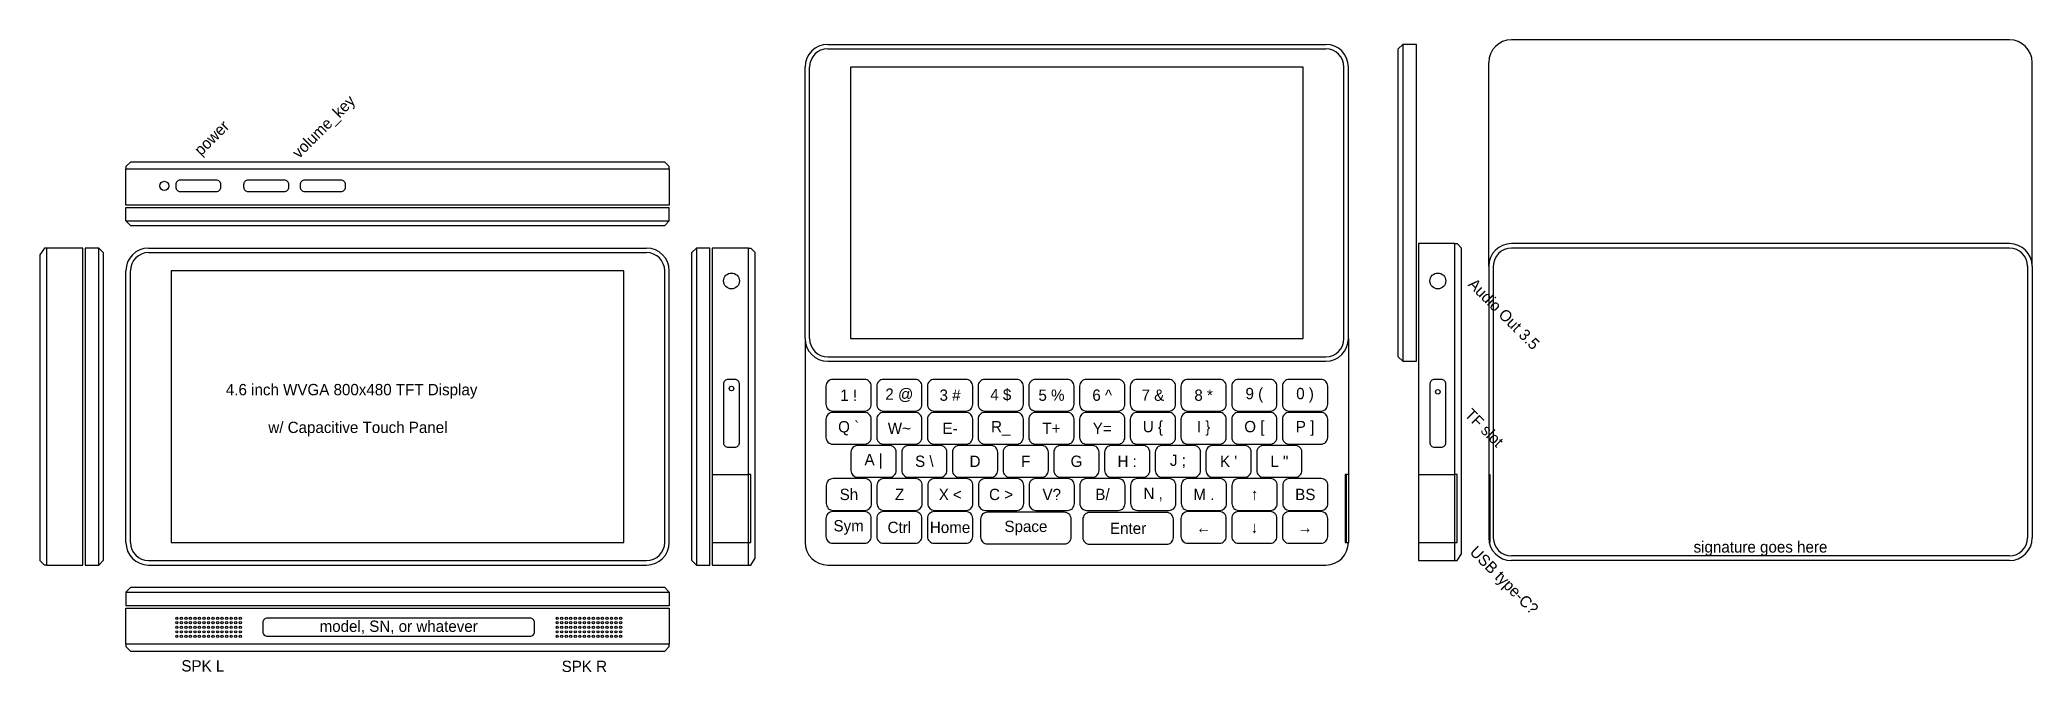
# Model space of a CAD drawing. Header units: millimetres. Extents: x 0 to 440, y -5 to 135.
import ezdxf

# ---------------------------------------------------------------- set-up
doc = ezdxf.new("R2010")
doc.units = ezdxf.units.MM

msp = doc.modelspace()

# ---------------------------------------------------------------- linework, layer by layer
for p, q in [((174, 134), (284, 134)), ((174, 133), (284, 133)), ((300, 133), (301, 134)), ((300, 65), (300, 133)), ((304, 134), (301, 134)), ((301, 134), (301, 64)), ((304, 64), (304, 134)), ((435, 135), (325, 135)), ((169, 69), (169, 129)), ((170, 69), (170, 129)), ((279, 129), (179, 129)), ((179, 129), (179, 69)), ((279, 69), (279, 129)), ((288, 69), (288, 129)), ((289, 69), (289, 129)), ((320, 85), (320, 130)), ((440, 85), (440, 130)), ((20, 108), (19, 107)), ((19, 107), (19, 106.5)), ((19, 98.5), (19, 106.5)), ((19, 106.5), (139, 106.5)), ((138, 108), (20, 108)), ((139, 107), (138, 108)), ((139, 106.5), (139, 107)), ((139, 106.5), (139, 98.5)), ((139, 98.5), (19, 98.5)), ((19, 95), (19, 98)), ((19, 98), (139, 98)), ((139, 95), (139, 98)), ((20, 94), (19, 95)), ((19, 95), (139, 95)), ((20, 94), (138, 94)), ((138, 94), (139, 95)), ((1, 89), (0, 87.5)), ((1.5, 89), (1, 89)), ((9.5, 89), (1.5, 89)), ((1.5, 89), (1.5, 19)), ((9.5, 19), (9.5, 89)), ((13, 89), (10, 89)), ((10, 89), (10, 19)), ((13, 19), (13, 89)), ((14, 88), (13, 89)), ((24, 89), (134, 89)), ((144, 88), (145, 89)), ((148, 89), (145, 89)), ((145, 89), (145, 19)), ((148, 19), (148, 89)), ((156.5, 89), (148.5, 89)), ((148.5, 89), (148.5, 19)), ((156.5, 19), (156.5, 89)), ((156.5, 89), (157, 89)), ((158, 88), (157, 89)), ((312.5, 90), (304.5, 90)), ((304.5, 90), (304.5, 20)), ((312.5, 20), (312.5, 90)), ((312.5, 90), (313, 90)), ((314, 89), (313, 90)), ((314, 21.5), (314, 89)), ((435, 90), (325, 90)), ((435, 89), (325, 89)), ((0, 87.5), (0, 20)), ((14, 88), (14, 20)), ((19, 24), (19, 84)), ((20, 24), (20, 84)), ((24, 88), (134, 88)), ((129, 84), (29, 84)), ((29, 84), (29, 24)), ((129, 24), (129, 84)), ((138, 24), (138, 84)), ((139, 24), (139, 84)), ((144, 20), (144, 88)), ((158, 20.5), (158, 88)), ((320, 85), (320, 25)), ((321, 85), (321, 25)), ((439, 85), (439, 25)), ((440, 85), (440, 25)), ((169, 69), (169, 24)), ((179, 69), (279, 69)), ((289, 69), (289, 24)), ((174, 65), (284, 65)), ((174, 64), (284, 64)), ((300, 65), (301, 64)), ((301, 64), (304, 64)), ((148.5, 39), (156.5, 39)), ((157, 39), (156.5, 39)), ((157, 24), (157, 39)), ((288.5, 39), (288.25, 39)), ((288.25, 39), (288.25, 24)), ((289, 39), (288.5, 39)), ((288.5, 39), (288.5, 24)), ((304.5, 39), (312.5, 39)), ((313, 39), (312.5, 39)), ((313, 24), (313, 39)), ((320, 39), (320.25, 39)), ((320.25, 39), (320.25, 24)), ((29, 24), (129, 24)), ((148.5, 24), (156.5, 24)), ((156.5, 24), (157, 24)), ((288.25, 24), (288.5, 24)), ((288.5, 24), (289, 24)), ((304.5, 24), (312.5, 24)), ((312.5, 24), (313, 24)), ((320.25, 24), (320.11, 23.97)), ((0, 20), (1, 19)), ((1.5, 19), (1, 19)), ((1.5, 19), (9.5, 19)), ((10, 19), (13, 19)), ((14, 20), (13, 19)), ((24, 20), (134, 20)), ((24, 19), (134, 19)), ((144, 20), (145, 19)), ((145, 19), (148, 19)), ((148.5, 19), (156.5, 19)), ((156.5, 19), (157, 19)), ((157, 19), (158, 20.5)), ((174, 19), (284, 19)), ((304.5, 20), (312.5, 20)), ((312.5, 20), (313, 20)), ((313, 20), (314, 21.5)), ((435, 21), (325, 21)), ((435, 20), (325, 20)), ((20, 14), (19, 13)), ((138, 14), (20, 14)), ((138, 14), (139, 13)), ((19, 13), (19, 10)), ((19, 13), (139, 13)), ((139, 10), (19, 10)), ((19, 9.5), (139, 9.5)), ((19, 1.5), (19, 9.5)), ((139, 13), (139, 10)), ((139, 9.5), (139, 1.5)), ((139, 1.5), (19, 1.5)), ((19, 1.5), (19, 1)), ((19, 1), (20, 0)), ((138, 0), (139, 1)), ((139, 1), (139, 1.5)), ((20, 0), (138, 0))]:
    msp.add_line(p, q)
for points in [[(30, 102.5, 0.414214), (31, 101.5), (39, 101.5, 0.414214), (40, 102.5), (40, 103, 0.414214), (39, 104), (31, 104, 0.414214), (30, 103)], [(45, 102.5, 0.414214), (46, 101.5), (54, 101.5, 0.414214), (55, 102.5), (55, 103, 0.414214), (54, 104), (46, 104, 0.414214), (45, 103)], [(57.5, 102.5, 0.414214), (58.5, 101.5), (66.5, 101.5, 0.414214), (67.5, 102.5), (67.5, 103, 0.414214), (66.5, 104), (58.5, 104, 0.414214), (57.5, 103)], [(151, 46, 0.414214), (152, 45), (153.5, 45, 0.414214), (154.5, 46), (154.5, 59, 0.414214), (153.5, 60), (152, 60, 0.414214), (151, 59)], [(173.62, 54.5, 0.414214), (175.12, 53), (182.12, 53, 0.414214), (183.62, 54.5), (183.62, 58.5, 0.414214), (182.12, 60), (175.12, 60, 0.414214), (173.62, 58.5)], [(184.82, 54.5, 0.414214), (186.32, 53), (193.32, 53, 0.414214), (194.82, 54.5), (194.82, 58.5, 0.414214), (193.32, 60), (186.32, 60, 0.414214), (184.82, 58.5)], [(196.02, 54.5, 0.414214), (197.52, 53), (204.52, 53, 0.414214), (206.02, 54.5), (206.02, 58.5, 0.414214), (204.52, 60), (197.52, 60, 0.414214), (196.02, 58.5)], [(207.22, 54.5, 0.414214), (208.72, 53), (215.72, 53, 0.414214), (217.22, 54.5), (217.22, 58.5, 0.414214), (215.72, 60), (208.72, 60, 0.414214), (207.22, 58.5)], [(218.42, 54.5, 0.414214), (219.92, 53), (226.92, 53, 0.414214), (228.42, 54.5), (228.42, 58.5, 0.414214), (226.92, 60), (219.92, 60, 0.414214), (218.42, 58.5)], [(229.62, 54.5, 0.414214), (231.12, 53), (238.12, 53, 0.414214), (239.62, 54.5), (239.62, 58.5, 0.414214), (238.12, 60), (231.12, 60, 0.414214), (229.62, 58.5)], [(240.82, 54.5, 0.414214), (242.32, 53), (249.32, 53, 0.414214), (250.82, 54.5), (250.82, 58.5, 0.414214), (249.32, 60), (242.32, 60, 0.414214), (240.82, 58.5)], [(252.02, 54.5, 0.414214), (253.52, 53), (260.52, 53, 0.414214), (262.02, 54.5), (262.02, 58.5, 0.414214), (260.52, 60), (253.52, 60, 0.414214), (252.02, 58.5)], [(263.22, 54.5, 0.414214), (264.72, 53), (271.72, 53, 0.414214), (273.22, 54.5), (273.22, 58.5, 0.414214), (271.72, 60), (264.72, 60, 0.414214), (263.22, 58.5)], [(274.42, 54.5, 0.414214), (275.92, 53), (282.92, 53, 0.414214), (284.42, 54.5), (284.42, 58.5, 0.414214), (282.92, 60), (275.92, 60, 0.414214), (274.42, 58.5)], [(307, 46, 0.414214), (308, 45), (309.5, 45, 0.414214), (310.5, 46), (310.5, 59, 0.414214), (309.5, 60), (308, 60, 0.414214), (307, 59)], [(173.62, 47.2, 0.414214), (175.12, 45.7), (182.12, 45.7, 0.414214), (183.62, 47.2), (183.62, 51.2, 0.414214), (182.12, 52.7), (175.12, 52.7, 0.414214), (173.62, 51.2)], [(184.82, 47.2, 0.414214), (186.32, 45.7), (193.32, 45.7, 0.414214), (194.82, 47.2), (194.82, 51.2, 0.414214), (193.32, 52.7), (186.32, 52.7, 0.414214), (184.82, 51.2)], [(196.02, 47.2, 0.414214), (197.52, 45.7), (204.52, 45.7, 0.414214), (206.02, 47.2), (206.02, 51.2, 0.414214), (204.52, 52.7), (197.52, 52.7, 0.414214), (196.02, 51.2)], [(207.22, 47.2, 0.414214), (208.72, 45.7), (215.72, 45.7, 0.414214), (217.22, 47.2), (217.22, 51.2, 0.414214), (215.72, 52.7), (208.72, 52.7, 0.414214), (207.22, 51.2)], [(218.42, 47.2, 0.414214), (219.92, 45.7), (226.92, 45.7, 0.414214), (228.42, 47.2), (228.42, 51.2, 0.414214), (226.92, 52.7), (219.92, 52.7, 0.414214), (218.42, 51.2)], [(229.62, 47.2, 0.414214), (231.12, 45.7), (238.12, 45.7, 0.414214), (239.62, 47.2), (239.62, 51.2, 0.414214), (238.12, 52.7), (231.12, 52.7, 0.414214), (229.62, 51.2)], [(240.82, 47.2, 0.414214), (242.32, 45.7), (249.32, 45.7, 0.414214), (250.82, 47.2), (250.82, 51.2, 0.414214), (249.32, 52.7), (242.32, 52.7, 0.414214), (240.82, 51.2)], [(252.02, 47.2, 0.414214), (253.52, 45.7), (260.52, 45.7, 0.414214), (262.02, 47.2), (262.02, 51.2, 0.414214), (260.52, 52.7), (253.52, 52.7, 0.414214), (252.02, 51.2)], [(263.22, 47.2, 0.414214), (264.72, 45.7), (271.72, 45.7, 0.414214), (273.22, 47.2), (273.22, 51.2, 0.414214), (271.72, 52.7), (264.72, 52.7, 0.414214), (263.22, 51.2)], [(274.42, 47.2, 0.414214), (275.92, 45.7), (282.92, 45.7, 0.414214), (284.42, 47.2), (284.42, 51.2, 0.414214), (282.92, 52.7), (275.92, 52.7, 0.414214), (274.42, 51.2)], [(179.14, 39.9, 0.414214), (180.64, 38.4), (187.64, 38.4, 0.414214), (189.14, 39.9), (189.14, 43.9, 0.414214), (187.64, 45.4), (180.64, 45.4, 0.414214), (179.14, 43.9)], [(190.34, 39.9, 0.414214), (191.84, 38.4), (198.84, 38.4, 0.414214), (200.34, 39.9), (200.34, 43.9, 0.414214), (198.84, 45.4), (191.84, 45.4, 0.414214), (190.34, 43.9)], [(201.54, 39.9, 0.414214), (203.04, 38.4), (210.04, 38.4, 0.414214), (211.54, 39.9), (211.54, 43.9, 0.414214), (210.04, 45.4), (203.04, 45.4, 0.414214), (201.54, 43.9)], [(212.74, 39.9, 0.414214), (214.24, 38.4), (221.24, 38.4, 0.414214), (222.74, 39.9), (222.74, 43.9, 0.414214), (221.24, 45.4), (214.24, 45.4, 0.414214), (212.74, 43.9)], [(223.94, 39.9, 0.414214), (225.44, 38.4), (232.44, 38.4, 0.414214), (233.94, 39.9), (233.94, 43.9, 0.414214), (232.44, 45.4), (225.44, 45.4, 0.414214), (223.94, 43.9)], [(235.14, 39.9, 0.414214), (236.64, 38.4), (243.64, 38.4, 0.414214), (245.14, 39.9), (245.14, 43.9, 0.414214), (243.64, 45.4), (236.64, 45.4, 0.414214), (235.14, 43.9)], [(246.34, 39.9, 0.414214), (247.84, 38.4), (254.84, 38.4, 0.414214), (256.34, 39.9), (256.34, 43.9, 0.414214), (254.84, 45.4), (247.84, 45.4, 0.414214), (246.34, 43.9)], [(257.54, 39.9, 0.414214), (259.04, 38.4), (266.04, 38.4, 0.414214), (267.54, 39.9), (267.54, 43.9, 0.414214), (266.04, 45.4), (259.04, 45.4, 0.414214), (257.54, 43.9)], [(268.74, 39.9, 0.414214), (270.24, 38.4), (277.24, 38.4, 0.414214), (278.74, 39.9), (278.74, 43.9, 0.414214), (277.24, 45.4), (270.24, 45.4, 0.414214), (268.74, 43.9)], [(173.68, 32.58, 0.414214), (175.18, 31.08), (182.18, 31.08, 0.414214), (183.68, 32.58), (183.68, 36.58, 0.414214), (182.18, 38.08), (175.18, 38.08, 0.414214), (173.68, 36.58)], [(184.88, 32.58, 0.414214), (186.38, 31.08), (193.38, 31.08, 0.414214), (194.88, 32.58), (194.88, 36.58, 0.414214), (193.38, 38.08), (186.38, 38.08, 0.414214), (184.88, 36.58)], [(196.08, 32.58, 0.414214), (197.58, 31.08), (204.58, 31.08, 0.414214), (206.08, 32.58), (206.08, 36.58, 0.414214), (204.58, 38.08), (197.58, 38.08, 0.414214), (196.08, 36.58)], [(207.28, 32.58, 0.414214), (208.78, 31.08), (215.78, 31.08, 0.414214), (217.28, 32.58), (217.28, 36.58, 0.414214), (215.78, 38.08), (208.78, 38.08, 0.414214), (207.28, 36.58)], [(218.48, 32.58, 0.414214), (219.98, 31.08), (226.98, 31.08, 0.414214), (228.48, 32.58), (228.48, 36.58, 0.414214), (226.98, 38.08), (219.98, 38.08, 0.414214), (218.48, 36.58)], [(229.68, 32.58, 0.414214), (231.18, 31.08), (238.18, 31.08, 0.414214), (239.68, 32.58), (239.68, 36.58, 0.414214), (238.18, 38.08), (231.18, 38.08, 0.414214), (229.68, 36.58)], [(240.88, 32.58, 0.414214), (242.38, 31.08), (249.38, 31.08, 0.414214), (250.88, 32.58), (250.88, 36.58, 0.414214), (249.38, 38.08), (242.38, 38.08, 0.414214), (240.88, 36.58)], [(252.08, 32.58, 0.414214), (253.58, 31.08), (260.58, 31.08, 0.414214), (262.08, 32.58), (262.08, 36.58, 0.414214), (260.58, 38.08), (253.58, 38.08, 0.414214), (252.08, 36.58)], [(263.28, 32.58, 0.414214), (264.78, 31.08), (271.78, 31.08, 0.414214), (273.28, 32.58), (273.28, 36.58, 0.414214), (271.78, 38.08), (264.78, 38.08, 0.414214), (263.28, 36.58)], [(274.48, 32.58, 0.414214), (275.98, 31.08), (282.98, 31.08, 0.414214), (284.48, 32.58), (284.48, 36.58, 0.414214), (282.98, 38.08), (275.98, 38.08, 0.414214), (274.48, 36.58)], [(173.62, 25.3, 0.414214), (175.12, 23.8), (182.12, 23.8, 0.414214), (183.62, 25.3), (183.62, 29.3, 0.414214), (182.12, 30.8), (175.12, 30.8, 0.414214), (173.62, 29.3)], [(184.82, 25.3, 0.414214), (186.32, 23.8), (193.32, 23.8, 0.414214), (194.82, 25.3), (194.82, 29.3, 0.414214), (193.32, 30.8), (186.32, 30.8, 0.414214), (184.82, 29.3)], [(196.02, 25.3, 0.414214), (197.52, 23.8), (204.52, 23.8, 0.414214), (206.02, 25.3), (206.02, 29.3, 0.414214), (204.52, 30.8), (197.52, 30.8, 0.414214), (196.02, 29.3)], [(207.77, 25.16, 0.414214), (209.27, 23.66), (226.27, 23.66, 0.414214), (227.77, 25.16), (227.77, 29.16, 0.414214), (226.27, 30.66), (209.27, 30.66, 0.414214), (207.77, 29.16)], [(230.34, 25.1, 0.414214), (231.84, 23.6), (248.84, 23.6, 0.414214), (250.34, 25.1), (250.34, 29.1, 0.414214), (248.84, 30.6), (231.84, 30.6, 0.414214), (230.34, 29.1)], [(252.02, 25.3, 0.414214), (253.52, 23.8), (260.52, 23.8, 0.414214), (262.02, 25.3), (262.02, 29.3, 0.414214), (260.52, 30.8), (253.52, 30.8, 0.414214), (252.02, 29.3)], [(263.22, 25.3, 0.414214), (264.72, 23.8), (271.72, 23.8, 0.414214), (273.22, 25.3), (273.22, 29.3, 0.414214), (271.72, 30.8), (264.72, 30.8, 0.414214), (263.22, 29.3)], [(274.42, 25.3, 0.414214), (275.92, 23.8), (282.92, 23.8, 0.414214), (284.42, 25.3), (284.42, 29.3, 0.414214), (282.92, 30.8), (275.92, 30.8, 0.414214), (274.42, 29.3)], [(49.25, 4.25, 0.414214), (50.25, 3.25), (108.25, 3.25, 0.414214), (109.25, 4.25), (109.25, 6.25, 0.414214), (108.25, 7.25), (50.25, 7.25, 0.414214), (49.25, 6.25)]]:
    msp.add_lwpolyline(points, format="xyb", close=True)
for centre, radius in [((27.5, 102.75), 1), ((152.75, 81.75), 1.75), ((308.75, 81.75), 1.75), ((152.75, 58), 0.5), ((308.75, 57.25), 0.5), ((30.25, 7.25), 0.25), ((30.25, 6.25), 0.25), ((30.25, 5.25), 0.25), ((30.25, 4.25), 0.25), ((31.25, 7.25), 0.25), ((31.25, 6.25), 0.25), ((31.25, 5.25), 0.25), ((31.25, 4.25), 0.25), ((32.25, 7.25), 0.25), ((32.25, 6.25), 0.25), ((32.25, 5.25), 0.25), ((32.25, 4.25), 0.25), ((33.25, 7.25), 0.25), ((33.25, 6.25), 0.25), ((33.25, 5.25), 0.25), ((33.25, 4.25), 0.25), ((34.25, 7.25), 0.25), ((34.25, 6.25), 0.25), ((34.25, 5.25), 0.25), ((34.25, 4.25), 0.25), ((35.25, 7.25), 0.25), ((35.25, 6.25), 0.25), ((35.25, 5.25), 0.25), ((35.25, 4.25), 0.25), ((36.25, 7.25), 0.25), ((36.25, 6.25), 0.25), ((36.25, 5.25), 0.25), ((36.25, 4.25), 0.25), ((37.25, 7.25), 0.25), ((37.25, 6.25), 0.25), ((37.25, 5.25), 0.25), ((37.25, 4.25), 0.25), ((38.25, 7.25), 0.25), ((38.25, 6.25), 0.25), ((38.25, 5.25), 0.25), ((38.25, 4.25), 0.25), ((39.25, 7.25), 0.25), ((39.25, 6.25), 0.25), ((39.25, 5.25), 0.25), ((39.25, 4.25), 0.25), ((40.25, 7.25), 0.25), ((40.25, 6.25), 0.25), ((40.25, 5.25), 0.25), ((40.25, 4.25), 0.25), ((41.25, 7.25), 0.25), ((41.25, 6.25), 0.25), ((41.25, 5.25), 0.25), ((41.25, 4.25), 0.25), ((42.25, 7.25), 0.25), ((42.25, 6.25), 0.25), ((42.25, 5.25), 0.25), ((42.25, 4.25), 0.25), ((43.25, 7.25), 0.25), ((43.25, 6.25), 0.25), ((43.25, 5.25), 0.25), ((43.25, 4.25), 0.25), ((44.25, 7.25), 0.25), ((44.25, 6.25), 0.25), ((44.25, 5.25), 0.25), ((44.25, 4.25), 0.25), ((114.25, 7.25), 0.25), ((114.25, 6.25), 0.25), ((114.25, 5.25), 0.25), ((114.25, 4.25), 0.25), ((115.25, 7.25), 0.25), ((115.25, 6.25), 0.25), ((115.25, 5.25), 0.25), ((115.25, 4.25), 0.25), ((116.25, 7.25), 0.25), ((116.25, 6.25), 0.25), ((116.25, 5.25), 0.25), ((116.25, 4.25), 0.25), ((117.25, 7.25), 0.25), ((117.25, 6.25), 0.25), ((117.25, 5.25), 0.25), ((117.25, 4.25), 0.25), ((118.25, 7.25), 0.25), ((118.25, 6.25), 0.25), ((118.25, 5.25), 0.25), ((118.25, 4.25), 0.25), ((119.25, 7.25), 0.25), ((119.25, 6.25), 0.25), ((119.25, 5.25), 0.25), ((119.25, 4.25), 0.25), ((120.25, 7.25), 0.25), ((120.25, 6.25), 0.25), ((120.25, 5.25), 0.25), ((120.25, 4.25), 0.25), ((121.25, 7.25), 0.25), ((121.25, 6.25), 0.25), ((121.25, 5.25), 0.25), ((121.25, 4.25), 0.25), ((122.25, 7.25), 0.25), ((122.25, 6.25), 0.25), ((122.25, 5.25), 0.25), ((122.25, 4.25), 0.25), ((123.25, 7.25), 0.25), ((123.25, 6.25), 0.25), ((123.25, 5.25), 0.25), ((123.25, 4.25), 0.25), ((124.25, 7.25), 0.25), ((124.25, 6.25), 0.25), ((124.25, 5.25), 0.25), ((124.25, 4.25), 0.25), ((125.25, 7.25), 0.25), ((125.25, 6.25), 0.25), ((125.25, 5.25), 0.25), ((125.25, 4.25), 0.25), ((126.25, 7.25), 0.25), ((126.25, 6.25), 0.25), ((126.25, 5.25), 0.25), ((126.25, 4.25), 0.25), ((127.25, 7.25), 0.25), ((127.25, 6.25), 0.25), ((127.25, 5.25), 0.25), ((127.25, 4.25), 0.25), ((128.25, 7.25), 0.25), ((128.25, 6.25), 0.25), ((128.25, 5.25), 0.25), ((128.25, 4.25), 0.25), ((30.25, 3.25), 0.25), ((31.25, 3.25), 0.25), ((32.25, 3.25), 0.25), ((33.25, 3.25), 0.25), ((34.25, 3.25), 0.25), ((35.25, 3.25), 0.25), ((36.25, 3.25), 0.25), ((37.25, 3.25), 0.25), ((38.25, 3.25), 0.25), ((39.25, 3.25), 0.25), ((40.25, 3.25), 0.25), ((41.25, 3.25), 0.25), ((42.25, 3.25), 0.25), ((43.25, 3.25), 0.25), ((44.25, 3.25), 0.25), ((114.25, 3.25), 0.25), ((115.25, 3.25), 0.25), ((116.25, 3.25), 0.25), ((117.25, 3.25), 0.25), ((118.25, 3.25), 0.25), ((119.25, 3.25), 0.25), ((120.25, 3.25), 0.25), ((121.25, 3.25), 0.25), ((122.25, 3.25), 0.25), ((123.25, 3.25), 0.25), ((124.25, 3.25), 0.25), ((125.25, 3.25), 0.25), ((126.25, 3.25), 0.25), ((127.25, 3.25), 0.25), ((128.25, 3.25), 0.25)]:
    msp.add_circle(centre, radius)
for centre, radius, start, end in [((174, 129), 5, 90, 180), ((174, 129), 4, 90, 180), ((284, 129), 5, 0, 90), ((284, 129), 4, 0, 90), ((325, 130), 5, 90, 180), ((435, 130), 5, 0, 90), ((24, 84), 5, 90, 180), ((134, 84), 5, 0, 90), ((325, 85), 5, 90, 180), ((325, 85), 4, 90, 180), ((435, 85), 5, 0, 90), ((435, 85), 4, 0, 90), ((24, 84), 4, 90, 180), ((134, 84), 4, 0, 90), ((174, 69), 5, 180, 270), ((174, 69), 4, 180, 270), ((284, 69), 5, 270, 0), ((284, 69), 4, 270, 0), ((24, 24), 5, 180, 270), ((24, 24), 4, 180, 270), ((134, 24), 5, 270, 0), ((134, 24), 4, 270, 0), ((174, 24), 5, 180, 270), ((284, 24), 5, 270, 0), ((325, 25), 5, 180, 270), ((325, 25), 4, 180, 270), ((435, 25), 5, 270, 0), ((435, 25), 4, 270, 0)]:
    msp.add_arc(centre, radius, start, end)

# ---------------------------------------------------------------- texts
at = {"char_height": 2.5, "attachment_point": 1}
for s, insert, width, rotation in [('volume_key', (55.46, 110.44), 37.6487, 45), ('power', (33.82, 111.02), 18.1095, 45), ('Audio Out 3.5', (317.01, 82.57), 31.2558, 315), ('TF slot', (316.27, 53.82), 19.7071, 315), ('USB type-C?', (317.4, 23.45), 32.7988, 315)]:
    msp.add_mtext(s, dxfattribs=dict(at, insert=insert, width=width, rotation=rotation))
at = {"char_height": 2.5}
for s, insert, width, attachment_point in [('\\pi50;\\P\\P\\P\\P\\P\\P\\pi12.083;4.6 inch WVGA 800x480 TFT Display\\P\\pi50;\\P\\pi21.458;w/ Capacitive Touch Panel', (29, 84), 100, 1), ('1 !', (178.62, 56.5), 7, 5), ('2 @', (189.82, 56.5), 7, 5), ('3 #', (201.02, 56.5), 7, 5), ('4 $', (212.22, 56.5), 7, 5), ('5 %', (223.42, 56.5), 7, 5), ('6 ^ ', (234.62, 56.5), 7, 5), ('7 &', (245.82, 56.5), 7, 5), ('8 *', (257.02, 56.5), 7, 5), ('9 (', (268.22, 56.5), 7, 5), ('0 )', (279.42, 56.5), 7, 5), ('Q `', (178.62, 49.2), 7, 5), ('W~', (189.82, 49.2), 7, 5), ('E-', (201.02, 49.2), 7, 5), ('R_', (212.22, 49.2), 7, 5), ('T+', (223.42, 49.2), 7, 5), ('Y=', (234.62, 49.2), 7, 5), ('U \\{', (245.82, 49.2), 7, 5), ('I \\}', (257.02, 49.2), 7, 5), ('O [', (268.22, 49.2), 7, 5), ('P ]', (279.42, 49.2), 7, 5), ('A |', (184.14, 41.9), 7, 5), ('S \\\\', (195.34, 41.9), 7, 5), ('D', (206.54, 41.9), 7, 5), ('F', (217.74, 41.9), 7, 5), ('G', (228.94, 41.9), 7, 5), ('H :', (240.14, 41.9), 7, 5), ('J ;', (251.34, 41.9), 7, 5), ("K '", (262.54, 41.9), 7, 5), ('L "', (273.74, 41.9), 7, 5), ('Sh', (178.68, 34.58), 7, 5), ('Z', (189.88, 34.58), 7, 5), ('X <', (201.08, 34.58), 7, 5), ('C >', (212.28, 34.58), 7, 5), ('V?', (223.48, 34.58), 7, 5), ('B/', (234.68, 34.58), 7, 5), ('N ,', (245.88, 34.58), 7, 5), ('M .', (257.08, 34.58), 7, 5), ('{\\fGulim|b0|i0|c129|p50;↑}', (268.28, 34.58), 7, 5), ('BS', (279.48, 34.58), 7, 5), ('Sym', (178.62, 27.3), 7, 5), ('Ctrl', (189.82, 27.3), 7, 5), ('Home', (201.02, 27.3), 7, 5), ('Space', (217.77, 27.16), 17, 5), ('Enter', (240.34, 27.1), 17, 5), ('{\\fGulim|b0|i0|c129|p50;←}', (257.02, 27.3), 7, 5), ('{\\fGulim|b0|i0|c129|p50;↓}', (268.22, 27.3), 7, 5), ('{\\fGulim|b0|i0|c129|p50;→}', (279.42, 27.3), 7, 5), ('signature goes here', (380, 21), 110, 8), ('model, SN, or whatever', (79.25, 5.25), 58, 5), ('SPK L', (31.26, -2.02), 23.094, 1), ('SPK R', (115.24, -2.13), 20.1547, 1)]:
    msp.add_mtext(s, dxfattribs=dict(at, insert=insert, width=width, attachment_point=attachment_point))

doc.saveas('drawing.dxf')
